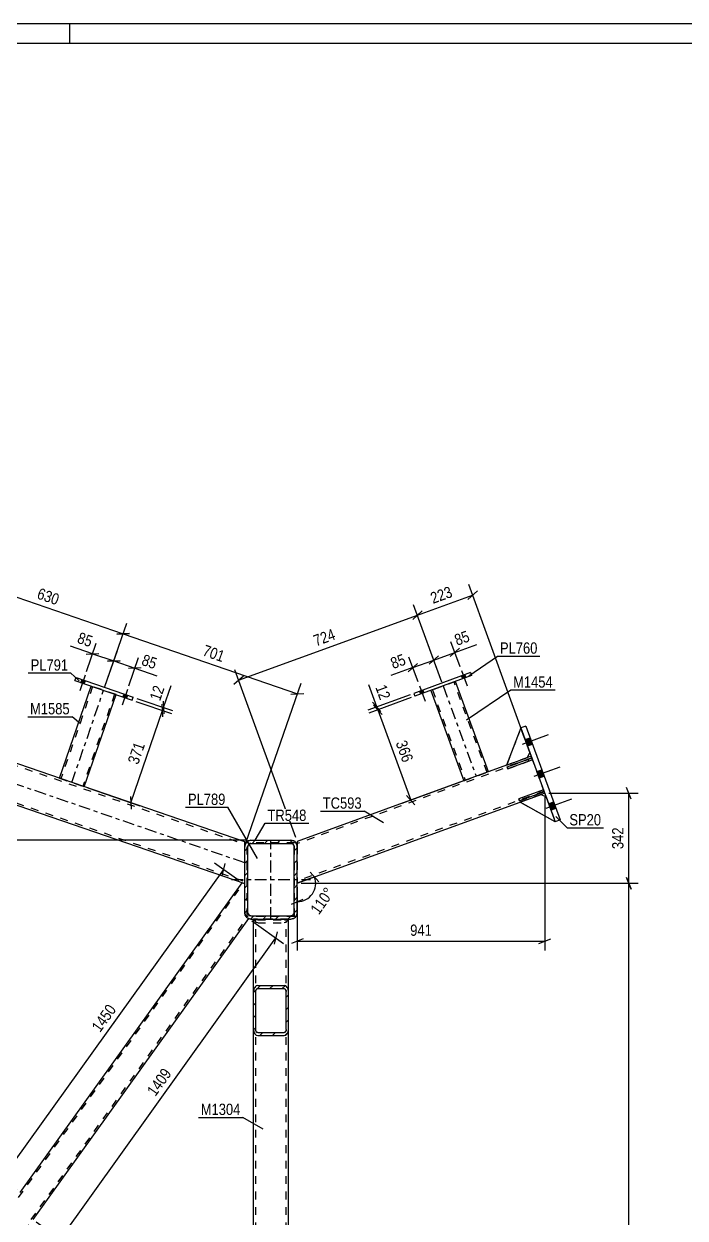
# Model space of a CAD drawing. Header units: millimetres. Extents: x 0 to 1189, y 0 to 841.
# Drawn here: x 547.3 to 714.9, y 537.9 to 841 of the extents above; entities that cross this region are included whole.
import ezdxf

# ---------------------------------------------------------------- set-up
doc = ezdxf.new("R2010")
doc.units = ezdxf.units.MM
doc.linetypes.add('DXK_LINE_DOT2', pattern=[3.9198, 1.9599, -1.9599])
doc.linetypes.add('DXK_LINE_DOT3', pattern=[5.9187, 2.979, -0.9799, 0.9799, -0.9799])
doc.styles.add('Arial Narrow', font='ARIALN.TTF', dxfattribs={"height": 0.2})

# ---------------------------------------------------------------- blocks, each defined once
blk = doc.blocks.new('Unknown-318890741-1126')
at = {"color": 5, "linetype": 'Continuous'}
for p, q in [((1189, 841), (0, 841)), ((559, 836), (559, 841)), ((1184, 836), (5, 836))]:
    blk.add_line(p, q, dxfattribs=at)
blk = doc.blocks.new('Part-318890741-3746 - 3617')
at = {"color": 2, "linetype": 'Continuous'}
for p, q in [((679.04, 646.62), (672.78, 644.34)), ((679.23, 646.12), (672.96, 643.84)), ((679.23, 646.12), (679.04, 646.62)), ((672.96, 643.84), (672.78, 644.34))]:
    blk.add_line(p, q, dxfattribs=at)
at = {"color": 7, "linetype": 'DXK_LINE_DOT2'}
blk.add_line((678.29, 645.78), (678.1, 646.28), dxfattribs=at)
blk = doc.blocks.new('Part-318890741-3747 - 3617')
at = {"color": 7, "linetype": 'DXK_LINE_DOT2'}
for p, q in [((679.04, 646.62), (672.78, 644.34)), ((672.96, 643.84), (679.23, 646.12)), ((678.29, 645.78), (678.1, 646.28)), ((679.23, 646.12), (679.04, 646.62)), ((672.78, 644.34), (672.96, 643.84))]:
    blk.add_line(p, q, dxfattribs=at)
blk = doc.blocks.new('Part-318890741-3701 - 3617')
at = {"color": 2, "linetype": 'Continuous'}
for p, q in [((556.32, 649.57), (564.37, 672.97)), ((562.63, 647.4), (570.67, 670.8)), ((562.57, 647.42), (562.16, 647.57)), ((562.63, 647.4), (562.57, 647.42))]:
    blk.add_line(p, q, dxfattribs=at)
at = {"color": 7, "linetype": 'DXK_LINE_DOT2'}
for p, q in [((564.75, 672.84), (556.7, 649.44)), ((570.67, 670.8), (564.37, 672.97)), ((570.3, 670.93), (562.25, 647.53)), ((556.32, 649.57), (562.16, 647.57)), ((556.32, 649.57), (556.32, 649.57)), ((556.32, 649.57), (556.32, 649.57))]:
    blk.add_line(p, q, dxfattribs=at)
at = {"color": 7, "linetype": 'DXK_LINE_DOT3'}
blk.add_line((559.47, 648.49), (567.52, 671.88), dxfattribs=at)
blk = doc.blocks.new('Part-318890741-3729 - 3617')
at = {"color": 2, "linetype": 'Continuous'}
for p, q in [((603.29, 633.4), (476.63, 677.02)), ((486.63, 663), (603.29, 622.82)), ((603.29, 632.27), (603.29, 633.4)), ((603.29, 632.24), (603.29, 632.27))]:
    blk.add_line(p, q, dxfattribs=at)
at = {"color": 7, "linetype": 'DXK_LINE_DOT2'}
for p, q in [((476.63, 677.02), (486.63, 663)), ((477.16, 676.27), (603.29, 632.83)), ((486.09, 663.75), (603.29, 623.39)), ((603.29, 622.82), (603.29, 633.31)), ((603.29, 632.79), (603.29, 632.83))]:
    blk.add_line(p, q, dxfattribs=at)
at = {"color": 7, "linetype": 'DXK_LINE_DOT3'}
blk.add_line((603.29, 628.11), (481.63, 670.01), dxfattribs=at)
blk = doc.blocks.new('Part-318890741-3743 - 3617')
at = {"color": 2, "linetype": 'Continuous'}
for p, q in [((673.32, 662.35), (669.68, 652.86)), ((669.68, 652.86), (675, 654.8)), ((675, 654.8), (675.6, 656.08))]:
    blk.add_line(p, q, dxfattribs=at)
at = {"color": 7, "linetype": 'DXK_LINE_DOT2'}
blk.add_line((675.6, 656.08), (673.32, 662.35), dxfattribs=at)
blk = doc.blocks.new('Part-318890741-3679 - 3617')
at = {"color": 7, "linetype": 'DXK_LINE_DOT2'}
for p, q in [((614.36, 613.84), (605.56, 613.84)), ((605.56, 585.79), (605.56, 613.84)), ((606.09, 421.18), (606.09, 613.84)), ((613.83, 421.18), (613.83, 613.84)), ((614.36, 585.79), (614.36, 613.84)), ((605.56, 421.18), (605.56, 449.23)), ((614.36, 421.18), (614.36, 449.23)), ((605.56, 421.18), (614.36, 421.18))]:
    blk.add_line(p, q, dxfattribs=at)
at = {"color": 2, "linetype": 'Continuous'}
for p, q in [((605.56, 449.23), (605.56, 585.79)), ((614.36, 449.23), (614.36, 585.79))]:
    blk.add_line(p, q, dxfattribs=at)
blk = doc.blocks.new('Part-318890741-3744 - 3617')
at = {"color": 7, "linetype": 'DXK_LINE_DOT2'}
for p, q in [((673.32, 662.35), (669.68, 652.86)), ((675.6, 656.08), (673.32, 662.35)), ((669.68, 652.86), (675, 654.8)), ((675, 654.8), (675.6, 656.08))]:
    blk.add_line(p, q, dxfattribs=at)
blk = doc.blocks.new('Part-318890741-3685 - 3617')
at = {"color": 7, "linetype": 'DXK_LINE_DOT2'}
for p, q in [((603.96, 614.51), (603.96, 633.18)), ((615.96, 633.18), (603.96, 633.18)), ((615.96, 614.51), (615.96, 633.18)), ((615.96, 614.51), (603.96, 614.51))]:
    blk.add_line(p, q, dxfattribs=at)
blk = doc.blocks.new('Part-318890741-3691 - 3617')
at = {"color": 7, "linetype": 'DXK_LINE_DOT2'}
for p, q in [((656.76, 674.12), (650.49, 671.84)), ((664.73, 651.06), (656.38, 673.99)), ((650.87, 671.98), (659.22, 649.05)), ((658.84, 648.92), (665.11, 651.2)), ((658.84, 648.92), (658.84, 648.92))]:
    blk.add_line(p, q, dxfattribs=at)
at = {"color": 7, "linetype": 'DXK_LINE_DOT3'}
blk.add_line((653.62, 672.98), (661.98, 650.06), dxfattribs=at)
at = {"color": 2, "linetype": 'Continuous'}
for p, q in [((665.11, 651.2), (656.76, 674.12)), ((650.49, 671.84), (658.84, 648.92))]:
    blk.add_line(p, q, dxfattribs=at)
blk = doc.blocks.new('Part-318890741-3696 - 3617')
at = {"color": 2, "linetype": 'Continuous'}
for p, q in [((674.57, 662.8), (673.32, 662.35)), ((673.32, 662.35), (681.98, 638.54)), ((674.57, 662.8), (683.24, 639)), ((683.24, 639), (681.98, 638.54))]:
    blk.add_line(p, q, dxfattribs=at)
blk = doc.blocks.new('Part-318890741-3706 - 3617')
at = {"linetype": 'Continuous'}
h = blk.add_hatch(dxfattribs=at)
h.set_pattern_fill('', scale=0.7, style=0, pattern_type=0)
h.set_pattern_definition([(45, (603.2946, 615.4438), (-1.57154, 1.57154), [])])
h.paths.add_polyline_path([(603.29, 632.24), (603.29, 615.44), (603.42, 614.83), (603.76, 614.31), (604.28, 613.97), (604.89, 613.84), (615.03, 613.84), (615.64, 613.97), (616.16, 614.31), (616.51, 614.83), (616.63, 615.44), (616.63, 632.24), (616.51, 632.86), (616.16, 633.38), (615.64, 633.72), (615.03, 633.84), (604.89, 633.84), (604.28, 633.72), (603.76, 633.38), (603.42, 632.86)])
h.paths.add_polyline_path([(604.33, 632.81), (604.59, 632.98), (604.89, 633.04), (615.03, 633.04), (615.33, 632.98), (615.59, 632.81), (615.77, 632.55), (615.83, 632.24), (615.83, 615.44), (615.77, 615.14), (615.59, 614.88), (615.33, 614.7), (615.03, 614.64), (604.89, 614.64), (604.59, 614.7), (604.33, 614.88), (604.16, 615.14), (604.09, 615.44), (604.09, 632.24), (604.16, 632.55)])
at = {"color": 7, "linetype": 'DXK_LINE_DOT2'}
for p, q in [((604.28, 633.72), (604.89, 633.84)), ((604.89, 633.84), (615.03, 633.84)), ((615.03, 633.84), (615.64, 633.72)), ((603.29, 632.24), (603.42, 632.86)), ((603.29, 615.44), (603.29, 632.24)), ((604.16, 632.55), (604.09, 632.24)), ((604.09, 615.44), (604.09, 632.24)), ((604.89, 633.04), (604.59, 632.98)), ((604.89, 633.04), (615.03, 633.04)), ((615.33, 632.98), (615.03, 633.04)), ((615.83, 632.24), (615.77, 632.55)), ((615.83, 615.44), (615.83, 632.24)), ((616.51, 632.86), (616.63, 632.24)), ((616.63, 615.44), (616.63, 632.24)), ((603.42, 614.83), (603.29, 615.44)), ((604.09, 615.44), (604.16, 615.14)), ((615.77, 615.14), (615.83, 615.44)), ((616.63, 615.44), (616.51, 614.83)), ((604.89, 613.84), (604.28, 613.97)), ((604.59, 614.7), (604.89, 614.64)), ((604.89, 614.64), (615.03, 614.64)), ((604.89, 613.84), (615.03, 613.84)), ((615.03, 614.64), (615.33, 614.7)), ((615.64, 613.97), (615.03, 613.84))]:
    blk.add_line(p, q, dxfattribs=at)
at = {"color": 2, "linetype": 'Continuous'}
for p, q in [((604.89, 633.84), (604.28, 633.72)), ((604.89, 633.84), (615.03, 633.84)), ((615.64, 633.72), (615.03, 633.84)), ((603.42, 632.86), (603.29, 632.24)), ((603.29, 615.44), (603.29, 632.24)), ((604.09, 632.24), (604.16, 632.55)), ((604.09, 615.44), (604.09, 632.24)), ((604.59, 632.98), (604.89, 633.04)), ((604.89, 633.04), (615.03, 633.04)), ((615.03, 633.04), (615.33, 632.98)), ((615.77, 632.55), (615.83, 632.24)), ((615.83, 615.44), (615.83, 632.24)), ((616.63, 632.24), (616.51, 632.86)), ((616.63, 615.44), (616.63, 632.24)), ((603.29, 615.44), (603.42, 614.83)), ((604.16, 615.14), (604.09, 615.44)), ((615.83, 615.44), (615.77, 615.14)), ((616.51, 614.83), (616.63, 615.44)), ((604.28, 613.97), (604.89, 613.84)), ((604.89, 614.64), (604.59, 614.7)), ((604.89, 614.64), (615.03, 614.64)), ((604.89, 613.84), (615.03, 613.84)), ((615.33, 614.7), (615.03, 614.64)), ((615.03, 613.84), (615.64, 613.97))]:
    blk.add_line(p, q, dxfattribs=at)
at = {"color": 7, "linetype": 'DXK_LINE_DOT3'}
for p, q in [((609.96, 613.84), (609.96, 633.84)), ((599.96, 623.84), (619.96, 623.84))]:
    blk.add_line(p, q, dxfattribs=at)
at = {"color": 7, "linetype": 'DXK_LINE_DOT2'}
for centre, radius, start, end in [((604.89, 632.24), 1.6, 112.5, 157.5), ((615.03, 632.24), 1.6, 22.5, 67.5), ((604.89, 632.24), 0.8, 112.5, 157.5), ((615.03, 632.24), 0.8, 22.5, 67.5), ((604.89, 615.44), 1.6, 202.5, 247.5), ((604.89, 615.44), 0.8, 202.5, 247.5), ((615.03, 615.44), 0.8, 292.5, 337.5), ((615.03, 615.44), 1.6, 292.5, 337.5)]:
    blk.add_arc(centre, radius, start, end, dxfattribs=at)
at = {"color": 2, "linetype": 'Continuous'}
for centre, radius, start, end in [((604.89, 632.24), 1.6, 112.5, 157.5), ((615.03, 632.24), 1.6, 22.5, 67.5), ((604.89, 632.24), 0.8, 112.5, 157.5), ((615.03, 632.24), 0.8, 22.5, 67.5), ((604.89, 615.44), 1.6, 202.5, 247.5), ((604.89, 615.44), 0.8, 202.5, 247.5), ((615.03, 615.44), 0.8, 292.5, 337.5), ((615.03, 615.44), 1.6, 292.5, 337.5)]:
    blk.add_arc(centre, radius, start, end, dxfattribs=at)
blk = doc.blocks.new('Part-318890741-3709 - 3617')
at = {"color": 2, "linetype": 'Continuous'}
for p, q in [((673.1, 643.47), (678.42, 645.4)), ((681.98, 638.54), (673.1, 643.47)), ((678.42, 645.4), (679.7, 644.81))]:
    blk.add_line(p, q, dxfattribs=at)
at = {"color": 7, "linetype": 'DXK_LINE_DOT2'}
blk.add_line((679.7, 644.81), (681.98, 638.54), dxfattribs=at)
blk = doc.blocks.new('Part-318890741-3776 - 3617')
at = {"color": 7, "linetype": 'DXK_LINE_DOT2'}
for p, q in [((676.08, 654.77), (669.81, 652.49)), ((676.26, 654.27), (676.08, 654.77)), ((669.81, 652.49), (670, 651.99)), ((670, 651.99), (676.26, 654.27)), ((675.32, 653.92), (675.14, 654.42))]:
    blk.add_line(p, q, dxfattribs=at)
blk = doc.blocks.new('Part-318890741-3734 - 3617')
at = {"color": 7, "linetype": 'DXK_LINE_DOT2'}
for p, q in [((676.12, 654.64), (616.63, 632.99)), ((675, 654.8), (669.68, 652.86)), ((679.36, 645.75), (675.94, 655.14)), ((679.18, 646.25), (616.63, 623.48)), ((678.42, 645.4), (673.1, 643.47)), ((616.63, 632.99), (616.63, 632.94)), ((616.63, 632.94), (616.63, 632.64)), ((616.63, 632.24), (616.63, 622.91))]:
    blk.add_line(p, q, dxfattribs=at)
at = {"color": 2, "linetype": 'Continuous'}
for p, q in [((675.94, 655.14), (675, 654.8)), ((669.68, 652.86), (616.63, 633.55)), ((679.36, 645.75), (678.42, 645.4)), ((616.63, 622.91), (673.1, 643.47)), ((616.63, 633.55), (616.63, 632.42)), ((616.63, 632.42), (616.63, 632.24))]:
    blk.add_line(p, q, dxfattribs=at)
blk = doc.blocks.new('Part-318890741-3736 - 3617')
at = {"linetype": 'Continuous'}
h = blk.add_hatch(dxfattribs=at)
h.set_pattern_fill('', scale=0.7, style=0, pattern_type=0)
h.set_pattern_definition([(45, (605.5613, 585.7862), (-1.57154, 1.57154), [])])
h.paths.add_polyline_path([(605.56, 595.43), (605.56, 585.79), (605.64, 585.2), (605.87, 584.69), (606.22, 584.36), (606.63, 584.24), (613.29, 584.24), (613.7, 584.36), (614.05, 584.69), (614.28, 585.2), (614.36, 585.79), (614.36, 595.43), (614.28, 596.02), (614.05, 596.52), (613.7, 596.86), (613.29, 596.98), (606.63, 596.98), (606.22, 596.86), (605.87, 596.52), (605.64, 596.02)])
h.paths.add_polyline_path([(606.25, 595.98), (606.42, 596.15), (606.63, 596.2), (613.29, 596.2), (613.5, 596.15), (613.67, 595.98), (613.79, 595.73), (613.83, 595.43), (613.83, 585.79), (613.79, 585.49), (613.67, 585.24), (613.5, 585.07), (613.29, 585.01), (606.63, 585.01), (606.42, 585.07), (606.25, 585.24), (606.14, 585.49), (606.09, 585.79), (606.09, 595.43), (606.14, 595.73)])
at = {"color": 2, "linetype": 'Continuous'}
for p, q in [((605.56, 595.43), (605.56, 613.84)), ((614.36, 595.43), (614.36, 613.84)), ((605.64, 596.02), (605.56, 595.43)), ((605.56, 585.79), (605.56, 595.43)), ((606.09, 595.43), (606.14, 595.73)), ((606.09, 585.79), (606.09, 595.43)), ((606.63, 596.98), (606.22, 596.86)), ((606.42, 596.15), (606.63, 596.2)), ((606.63, 596.98), (613.29, 596.98)), ((606.63, 596.2), (613.29, 596.2)), ((613.7, 596.86), (613.29, 596.98)), ((613.29, 596.2), (613.5, 596.15)), ((613.79, 595.73), (613.83, 595.43)), ((613.83, 585.79), (613.83, 595.43)), ((614.36, 595.43), (614.28, 596.02)), ((614.36, 585.79), (614.36, 595.43)), ((605.56, 585.79), (605.64, 585.2)), ((606.14, 585.49), (606.09, 585.79)), ((606.63, 585.01), (606.42, 585.07)), ((606.63, 585.01), (613.29, 585.01)), ((613.5, 585.07), (613.29, 585.01)), ((613.83, 585.79), (613.79, 585.49)), ((614.28, 585.2), (614.36, 585.79)), ((606.22, 584.36), (606.63, 584.24)), ((606.63, 584.24), (613.29, 584.24)), ((613.29, 584.24), (613.7, 584.36))]:
    blk.add_line(p, q, dxfattribs=at)
at = {"color": 7, "linetype": 'DXK_LINE_DOT2'}
for p, q in [((614.36, 613.84), (605.56, 613.84)), ((605.87, 613.33), (605.64, 613.84)), ((606.22, 612.99), (605.87, 613.33)), ((606.09, 585.79), (606.09, 613.84)), ((606.63, 612.87), (606.22, 612.99)), ((606.28, 613.84), (606.42, 613.71)), ((606.42, 613.71), (606.63, 613.65)), ((606.63, 613.65), (613.29, 613.65)), ((606.63, 612.87), (613.29, 612.87)), ((613.29, 613.65), (613.5, 613.71)), ((613.7, 612.99), (613.29, 612.87)), ((613.5, 613.71), (613.64, 613.84)), ((614.05, 613.33), (613.7, 612.99)), ((613.83, 585.79), (613.83, 613.84)), ((614.28, 613.84), (614.05, 613.33)), ((605.56, 585.79), (605.56, 595.43)), ((614.36, 585.79), (614.36, 595.43))]:
    blk.add_line(p, q, dxfattribs=at)
at = {"color": 2, "linetype": 'Continuous'}
for centre, radius, start, end in [((607.01, 595.7), 1.41, 124.1735, 166.5321), ((606.82, 595.56), 0.703, 124.1735, 166.5321), ((613.1, 595.56), 0.703, 13.4679, 55.8265), ((612.91, 595.7), 1.41, 13.4679, 55.8265), ((607.01, 585.52), 1.41, 193.4679, 235.8265), ((606.82, 585.65), 0.703, 193.4679, 235.8265), ((613.1, 585.65), 0.703, 304.1735, 346.5321), ((612.91, 585.52), 1.41, 304.1735, 346.5321)]:
    blk.add_arc(centre, radius, start, end, dxfattribs=at)
blk = doc.blocks.new('Bolt-318890741-3739 - 3617')
at = {"linetype": 'Continuous'}
for points in [[(676.24, 658.23), (675.64, 659.86), (674.39, 659.4), (674.98, 657.77)], [(676.24, 658.23), (675.64, 659.86), (674.39, 659.4), (674.98, 657.77)], [(676.24, 658.23), (675.64, 659.86), (674.39, 659.4), (674.98, 657.77)], [(679.2, 650.09), (678.61, 651.71), (677.36, 651.26), (677.95, 649.63)], [(679.2, 650.09), (678.61, 651.71), (677.36, 651.26), (677.95, 649.63)], [(682.17, 641.94), (681.57, 643.57), (680.32, 643.11), (680.91, 641.49)], [(682.17, 641.94), (681.57, 643.57), (680.32, 643.11), (680.91, 641.49)], [(682.17, 641.94), (681.57, 643.57), (680.32, 643.11), (680.91, 641.49)]]:
    blk.add_hatch(color=1, dxfattribs=at).paths.add_polyline_path(points)
at = {"color": 1, "linetype": 'Continuous'}
for p, q in [((673.75, 658.25), (680.33, 660.64)), ((673.75, 658.25), (680.33, 660.64)), ((673.75, 658.25), (680.33, 660.64)), ((674.39, 659.4), (675.64, 659.86)), ((674.39, 659.4), (675.64, 659.86)), ((674.39, 659.4), (675.64, 659.86)), ((674.98, 657.77), (676.24, 658.23)), ((674.98, 657.77), (676.24, 658.23)), ((674.98, 657.77), (676.24, 658.23)), ((676.71, 650.1), (683.29, 652.5)), ((676.71, 650.1), (683.29, 652.5)), ((677.36, 651.26), (678.61, 651.71)), ((677.36, 651.26), (678.61, 651.71)), ((677.95, 649.63), (679.2, 650.09)), ((677.95, 649.63), (679.2, 650.09)), ((679.68, 641.96), (686.25, 644.35)), ((679.68, 641.96), (686.25, 644.35)), ((679.68, 641.96), (686.25, 644.35)), ((680.32, 643.11), (681.57, 643.57)), ((680.32, 643.11), (681.57, 643.57)), ((680.32, 643.11), (681.57, 643.57)), ((680.91, 641.49), (682.17, 641.94)), ((680.91, 641.49), (682.17, 641.94)), ((680.91, 641.49), (682.17, 641.94))]:
    blk.add_line(p, q, dxfattribs=at)
blk = doc.blocks.new('Bolt-318890741-3740 - 3617')
at = {"linetype": 'Continuous'}
for points in [[(561.72, 673.88), (562.6, 673.57), (562.86, 674.33), (561.98, 674.63)], [(561.72, 673.88), (562.6, 673.57), (562.86, 674.33), (561.98, 674.63)], [(572.44, 670.19), (573.32, 669.89), (573.58, 670.64), (572.7, 670.95)], [(572.44, 670.19), (573.32, 669.89), (573.58, 670.64), (572.7, 670.95)]]:
    blk.add_hatch(color=1, dxfattribs=at).paths.add_polyline_path(points)
at = {"color": 1, "linetype": 'Continuous'}
for p, q in [((562.86, 675.74), (561.49, 671.77)), ((562.86, 675.74), (561.49, 671.77)), ((561.98, 674.63), (561.72, 673.88)), ((561.98, 674.63), (561.72, 673.88)), ((562.86, 674.33), (562.6, 673.57)), ((562.86, 674.33), (562.6, 673.57)), ((573.57, 672.05), (572.21, 668.08)), ((573.57, 672.05), (572.21, 668.08)), ((572.7, 670.95), (572.44, 670.19)), ((572.7, 670.95), (572.44, 670.19)), ((573.58, 670.64), (573.32, 669.89)), ((573.58, 670.64), (573.32, 669.89))]:
    blk.add_line(p, q, dxfattribs=at)
blk = doc.blocks.new('Part-318890741-3742 - 3617')
at = {"color": 7, "linetype": 'DXK_LINE_DOT2'}
for p, q in [((673.1, 643.47), (678.42, 645.4)), ((681.98, 638.54), (673.1, 643.47)), ((678.42, 645.4), (679.7, 644.81)), ((679.7, 644.81), (681.98, 638.54))]:
    blk.add_line(p, q, dxfattribs=at)
blk = doc.blocks.new('Part-318890741-3757 - 3617')
at = {"color": 2, "linetype": 'Continuous'}
for p, q in [((560.27, 674.38), (560.53, 675.13)), ((560.27, 674.38), (574.77, 669.39)), ((560.53, 675.13), (575.03, 670.14)), ((574.77, 669.39), (575.03, 670.14))]:
    blk.add_line(p, q, dxfattribs=at)
blk = doc.blocks.new('Part-318890741-3777 - 3617')
at = {"color": 2, "linetype": 'Continuous'}
for p, q in [((669.81, 652.49), (676.08, 654.77)), ((676.08, 654.77), (676.26, 654.27)), ((670, 651.99), (669.81, 652.49)), ((676.26, 654.27), (670, 651.99))]:
    blk.add_line(p, q, dxfattribs=at)
at = {"color": 7, "linetype": 'DXK_LINE_DOT2'}
blk.add_line((675.32, 653.92), (675.14, 654.42), dxfattribs=at)
blk = doc.blocks.new('Part-318890741-3783 - 3617')
at = {"color": 7, "linetype": 'DXK_LINE_DOT2'}
for p, q in [((486.63, 460.32), (603.02, 622.92)), ((602.68, 623.03), (602.62, 623.05)), ((602.62, 623.05), (603.29, 622.82)), ((603.29, 615.44), (603.29, 622.82)), ((603.42, 614.83), (603.29, 615.44)), ((603.29, 615.44), (603.42, 614.83)), ((603.29, 615.44), (603.42, 614.83)), ((603.42, 614.83), (603.29, 615.44)), ((487.56, 451.54), (603.97, 614.17)), ((603.67, 614.45), (603.42, 614.83)), ((603.42, 614.83), (603.67, 614.45)), ((603.42, 614.83), (603.67, 614.45)), ((603.67, 614.45), (603.42, 614.83)), ((603.67, 614.45), (603.77, 614.31)), ((603.76, 614.31), (603.67, 614.45)), ((603.77, 614.31), (603.76, 614.31)), ((603.76, 614.31), (604.28, 613.97)), ((603.77, 614.31), (603.87, 614.24)), ((604.31, 613.96), (604.28, 613.97)), ((604.28, 613.97), (604.31, 613.96)), ((541.94, 538.28), (546.36, 544.46)), ((545.23, 531.42), (549.65, 537.6)), ((486.63, 451.86), (486.63, 461.01)), ((486.63, 451.86), (487.95, 451.41))]:
    blk.add_line(p, q, dxfattribs=at)
at = {"color": 2, "linetype": 'Continuous'}
for p, q in [((546.36, 544.46), (602.62, 623.05)), ((549.65, 537.6), (604.31, 613.96)), ((486.63, 461.01), (541.94, 538.28)), ((487.95, 451.41), (545.23, 531.42))]:
    blk.add_line(p, q, dxfattribs=at)
blk = doc.blocks.new('Part-318890741-3796 - 3617')
at = {"color": 2, "linetype": 'Continuous'}
for p, q in [((660.55, 676.36), (646.15, 671.11)), ((660.55, 676.36), (660.83, 675.61)), ((660.83, 675.61), (646.42, 670.36)), ((646.15, 671.11), (646.42, 670.36))]:
    blk.add_line(p, q, dxfattribs=at)
blk = doc.blocks.new('Bolt-318890741-3797 - 3617')
at = {"linetype": 'Continuous'}
for points in [[(659.11, 675.83), (658.24, 675.51), (658.51, 674.76), (659.39, 675.08)], [(659.11, 675.83), (658.24, 675.51), (658.51, 674.76), (659.39, 675.08)], [(648.46, 671.95), (647.59, 671.63), (647.86, 670.88), (648.74, 671.2)], [(648.46, 671.95), (647.59, 671.63), (647.86, 670.88), (648.74, 671.2)]]:
    blk.add_hatch(color=1, dxfattribs=at).paths.add_polyline_path(points)
at = {"color": 1, "linetype": 'Continuous'}
for p, q in [((658.22, 676.93), (659.66, 672.98)), ((658.22, 676.93), (659.66, 672.98)), ((659.11, 675.83), (659.39, 675.08)), ((659.11, 675.83), (659.39, 675.08)), ((647.57, 673.05), (649.01, 669.1)), ((647.57, 673.05), (649.01, 669.1)), ((658.24, 675.51), (658.51, 674.76)), ((658.24, 675.51), (658.51, 674.76)), ((647.59, 671.63), (647.86, 670.88)), ((647.59, 671.63), (647.86, 670.88)), ((648.46, 671.95), (648.74, 671.2)), ((648.46, 671.95), (648.74, 671.2))]:
    blk.add_line(p, q, dxfattribs=at)
blk = doc.blocks.new('StraightDimension-318890741-24443 - 3617')
at = {"color": 7, "linetype": 'Continuous'}
for p, q in [((563.18, 676.69), (565.65, 683.86)), ((567.85, 672.83), (571.01, 682.02)), ((563.11, 681.09), (566.34, 681.25)), ((564.72, 681.17), (570.08, 679.32)), ((571.7, 679.4), (568.47, 679.24))]:
    blk.add_line(p, q, dxfattribs=at)
at = {"color": 0}
blk.add_wipeout([(564.47, 682.05), (565.84, 686.02), (561.25, 687.6), (559.88, 683.63)], dxfattribs=at)
at = {"color": 7, "linetype": 'Continuous'}
blk.add_line((564.72, 681.17), (559.14, 683.09), dxfattribs=at)
blk.add_line((564.72, 681.17), (559.14, 683.09), dxfattribs=at)
at = {"color": 3, "style": 'Arial Narrow'}
blk.add_text('85', height=2.863, rotation=-18.9878, dxfattribs=at).set_placement((560.64, 684))
blk = doc.blocks.new('StraightDimension-318890741-24161 - 3617')
at = {"color": 7, "linetype": 'Continuous'}
for p, q in [((601.81, 623.64), (595.66, 628.04)), ((597.59, 624.81), (598.36, 627.95)), ((541.72, 547.79), (597.97, 626.38)), ((545.55, 545.04), (539.4, 549.45)), ((542.1, 549.36), (541.33, 546.22))]:
    blk.add_line(p, q, dxfattribs=at)
at = {"color": 0}
blk.add_wipeout([(571.71, 590.98), (568.3, 593.43), (563.34, 586.51), (566.76, 584.06)], dxfattribs=at)
at = {"color": 3, "style": 'Arial Narrow'}
blk.add_text('1450', height=2.863, rotation=54.4023, dxfattribs=at).set_placement((566.62, 584.9))
blk = doc.blocks.new('StraightDimension-318890741-24818 - 3617')
at = {"color": 7, "linetype": 'Continuous'}
for p, q in [((680.36, 645.75), (703.05, 645.75)), ((701.25, 644.25), (700.05, 647.25)), ((700.65, 622.91), (700.65, 645.75)), ((700.05, 624.41), (701.25, 621.41)), ((617.63, 622.91), (703.05, 622.91))]:
    blk.add_line(p, q, dxfattribs=at)
at = {"color": 0}
blk.add_wipeout([(699.9, 637.67), (695.7, 637.67), (695.7, 630.99), (699.9, 630.99)], dxfattribs=at)
at = {"color": 3, "style": 'Arial Narrow'}
blk.add_text('342', height=2.863, rotation=90.0002, dxfattribs=at).set_placement((699.3, 631.59))
blk = doc.blocks.new('StraightDimension-318890741-25052 - 3617')
at = {"color": 7, "linetype": 'Continuous'}
for p, q in [((603.89, 633.84), (445.58, 633.84)), ((454.79, 632.34), (453.59, 635.34)), ((454.19, 444.73), (454.19, 633.84)), ((453.59, 446.23), (454.79, 443.23)), ((475.63, 444.73), (447.41, 444.73))]:
    blk.add_line(p, q, dxfattribs=at)
at = {"color": 0, "linetype": 'Continuous'}
blk.add_wipeout([(453.49, 634.44), (453.49, 638.64), (444.98, 638.64), (444.98, 634.44)], dxfattribs=at)
at = {"color": 0}
blk.add_wipeout([(453.44, 543.54), (449.24, 543.54), (449.24, 535.03), (453.44, 535.03)], dxfattribs=at)
at = {"color": 3, "linetype": 'Continuous', "style": 'Arial Narrow'}
blk.add_text('3491', height=2.863, dxfattribs=at).set_placement((445.58, 635.04))
at = {"color": 3, "style": 'Arial Narrow'}
blk.add_text('2837', height=2.863, rotation=90.0002, dxfattribs=at).set_placement((452.84, 535.63))
blk = doc.blocks.new('StraightDimension-318890741-24442 - 3617')
at = {"color": 7, "linetype": 'Continuous'}
for p, q in [((567.85, 672.83), (571.01, 682.02)), ((568.47, 679.24), (571.7, 679.4)), ((570.08, 679.32), (575.44, 677.48)), ((573.9, 673), (576.37, 680.18)), ((577.05, 677.56), (573.83, 677.4))]:
    blk.add_line(p, q, dxfattribs=at)
at = {"color": 0}
blk.add_wipeout([(580.77, 676.44), (582.14, 680.41), (577.55, 681.99), (576.18, 678.02)], dxfattribs=at)
at = {"color": 7, "linetype": 'Continuous'}
blk.add_line((575.44, 677.48), (581.03, 675.56), dxfattribs=at)
blk.add_line((575.44, 677.48), (581.03, 675.56), dxfattribs=at)
at = {"color": 3, "style": 'Arial Narrow'}
blk.add_text('85', height=2.863, rotation=-18.9878, dxfattribs=at).set_placement((576.94, 678.39))
blk = doc.blocks.new('StraightDimension-318890741-24189 - 3617')
at = {"color": 7, "linetype": 'Continuous'}
for p, q in [((605.12, 613.38), (613.16, 607.63)), ((610.82, 607.46), (611.59, 610.6)), ((556.56, 532.66), (611.2, 609.03)), ((550.47, 537.02), (558.51, 531.27)), ((556.94, 534.23), (556.17, 531.09))]:
    blk.add_line(p, q, dxfattribs=at)
at = {"color": 0}
blk.add_wipeout([(585.75, 574.74), (582.33, 577.19), (577.38, 570.26), (580.79, 567.82)], dxfattribs=at)
at = {"color": 3, "style": 'Arial Narrow'}
blk.add_text('1409', height=2.863, rotation=54.4138, dxfattribs=at).set_placement((580.65, 568.66))
blk = doc.blocks.new('AngleDimension-318890741-24279 - 3617')
at = {"color": 7, "linetype": 'Continuous'}
for p, q in [((621.01, 624.51), (616.63, 622.91)), ((619.93, 625.71), (622.09, 623.3)), ((616.63, 618.25), (616.63, 622.91)), ((616.63, 621.91), (616.63, 618.25)), ((615.13, 617.65), (618.13, 618.85))]:
    blk.add_line(p, q, dxfattribs=at)
blk.add_arc((616.63, 622.91), 4.66, 270, 20, dxfattribs=at)
at = {"color": 0}
blk.add_wipeout([(627, 620.71), (623.56, 623.12), (618.81, 616.33), (622.25, 613.92)], dxfattribs=at)
at = {"color": 3, "style": 'Arial Narrow'}
blk.add_text('110°', height=2.863, rotation=54.9982, dxfattribs=at).set_placement((622.1, 614.75))
blk = doc.blocks.new('StraightDimension-318890741-24334 - 3617')
at = {"color": 7, "linetype": 'Continuous'}
for p, q in [((567.85, 672.83), (573.39, 688.92)), ((574.07, 686.31), (570.85, 686.15)), ((572.46, 686.23), (616.64, 671.02)), ((603.62, 633.18), (617.57, 673.72)), ((615.03, 670.94), (618.26, 671.1))]:
    blk.add_line(p, q, dxfattribs=at)
at = {"color": 0}
blk.add_wipeout([(597.96, 678.25), (599.32, 682.22), (593, 684.39), (591.64, 680.42)], dxfattribs=at)
at = {"color": 3, "style": 'Arial Narrow'}
blk.add_text('701', height=2.863, rotation=-18.9936, dxfattribs=at).set_placement((592.4, 680.79))
blk = doc.blocks.new('StraightDimension-318890741-24335 - 3617')
at = {"color": 7, "linetype": 'Continuous'}
for p, q in [((528.12, 686.49), (533.66, 702.6)), ((534.35, 699.98), (531.12, 699.82)), ((532.73, 699.9), (572.46, 686.23)), ((567.85, 672.83), (573.39, 688.92)), ((570.85, 686.15), (574.07, 686.31))]:
    blk.add_line(p, q, dxfattribs=at)
at = {"color": 0}
blk.add_wipeout([(556, 692.69), (557.37, 696.66), (551.05, 698.83), (549.68, 694.86)], dxfattribs=at)
at = {"color": 3, "style": 'Arial Narrow'}
blk.add_text('630', height=2.863, rotation=-18.9936, dxfattribs=at).set_placement((550.44, 695.23))
blk = doc.blocks.new('StraightDimension-318890741-24475 - 3617')
at = {"color": 7, "linetype": 'Continuous'}
for p, q in [((659.86, 694.94), (662.27, 697.09)), ((675.6, 656.08), (660.09, 698.69)), ((647.09, 690.93), (661.07, 696.01)), ((648.3, 692.01), (645.89, 689.85)), ((653.28, 673.92), (646.12, 693.61))]:
    blk.add_line(p, q, dxfattribs=at)
at = {"color": 0}
blk.add_wipeout([(656.96, 695.32), (655.53, 699.27), (649.25, 696.98), (650.68, 693.03)], dxfattribs=at)
at = {"color": 3, "style": 'Arial Narrow'}
blk.add_text('223', height=2.863, rotation=20.002, dxfattribs=at).set_placement((651.04, 693.8))
blk = doc.blocks.new('StraightDimension-318890741-24476 - 3617')
at = {"color": 7, "linetype": 'Continuous'}
for p, q in [((645.89, 689.85), (648.3, 692.01)), ((653.28, 673.92), (646.12, 693.61)), ((601.75, 674.43), (647.09, 690.93)), ((616.29, 634.49), (600.78, 677.1)), ((602.96, 675.5), (600.55, 673.35))]:
    blk.add_line(p, q, dxfattribs=at)
at = {"color": 0}
blk.add_wipeout([(627.31, 684.53), (625.87, 688.47), (619.59, 686.19), (621.02, 682.24)], dxfattribs=at)
at = {"color": 3, "style": 'Arial Narrow'}
blk.add_text('724', height=2.863, rotation=20.002, dxfattribs=at).set_placement((621.38, 683.01))
blk = doc.blocks.new('StraightDimension-318890741-24508 - 3617')
at = {"color": 7, "linetype": 'Continuous'}
for p, q in [((653.28, 673.92), (650.25, 682.25)), ((657.75, 682.59), (655.34, 680.43)), ((657.88, 677.87), (655.57, 684.19)), ((650.02, 678.49), (652.43, 680.65)), ((651.22, 679.57), (656.55, 681.51))]:
    blk.add_line(p, q, dxfattribs=at)
at = {"color": 0}
blk.add_wipeout([(661.35, 684.06), (659.91, 688), (655.35, 686.34), (656.78, 682.4)], dxfattribs=at)
at = {"color": 7, "linetype": 'Continuous'}
blk.add_line((656.55, 681.51), (662.1, 683.53), dxfattribs=at)
blk.add_line((656.55, 681.51), (662.1, 683.53), dxfattribs=at)
at = {"color": 3, "style": 'Arial Narrow'}
blk.add_text('85', height=2.863, rotation=20.0191, dxfattribs=at).set_placement((657.14, 683.17))
blk = doc.blocks.new('StraightDimension-318890741-24509 - 3617')
at = {"color": 7, "linetype": 'Continuous'}
for p, q in [((653.28, 673.92), (650.25, 682.25)), ((647.23, 673.99), (644.92, 680.31)), ((645.9, 677.63), (651.22, 679.57)), ((652.43, 680.65), (650.02, 678.49)), ((644.7, 676.56), (647.1, 678.71))]:
    blk.add_line(p, q, dxfattribs=at)
at = {"color": 0}
blk.add_wipeout([(645.15, 678.16), (643.71, 682.1), (639.15, 680.44), (640.59, 676.49)], dxfattribs=at)
at = {"color": 7, "linetype": 'Continuous'}
blk.add_line((645.9, 677.63), (640.35, 675.61), dxfattribs=at)
blk.add_line((645.9, 677.63), (640.35, 675.61), dxfattribs=at)
at = {"color": 3, "style": 'Arial Narrow'}
blk.add_text('85', height=2.863, rotation=20.0191, dxfattribs=at).set_placement((640.94, 677.26))
blk = doc.blocks.new('StraightDimension-318890741-24608 - 3617')
at = {"color": 7, "linetype": 'Continuous'}
for p, q in [((575.98, 669.82), (584.99, 666.72)), ((575.72, 669.06), (584.73, 665.96)), ((582.54, 665.13), (582.39, 668.35)), ((582.47, 666.74), (582.73, 667.5)), ((582.65, 669.11), (582.8, 665.88))]:
    blk.add_line(p, q, dxfattribs=at)
at = {"color": 0}
blk.add_wipeout([(583.77, 672.83), (579.8, 674.2), (578.22, 669.6), (582.19, 668.24)], dxfattribs=at)
at = {"color": 7, "linetype": 'Continuous'}
blk.add_line((582.73, 667.5), (584.65, 673.08), dxfattribs=at)
blk.add_line((582.73, 667.5), (584.65, 673.08), dxfattribs=at)
at = {"color": 3, "style": 'Arial Narrow'}
blk.add_text('12', height=2.863, rotation=71.0124, dxfattribs=at).set_placement((581.82, 669))
blk = doc.blocks.new('StraightDimension-318890741-24609 - 3617')
at = {"color": 7, "linetype": 'Continuous'}
for p, q in [((574.42, 643.35), (582.47, 666.74)), ((575.72, 669.06), (584.73, 665.96)), ((582.54, 665.13), (582.39, 668.35)), ((563.54, 647.09), (576.69, 642.57)), ((574.34, 644.96), (574.5, 641.73))]:
    blk.add_line(p, q, dxfattribs=at)
at = {"color": 0}
blk.add_wipeout([(578.82, 658.45), (574.85, 659.81), (572.67, 653.49), (576.64, 652.13)], dxfattribs=at)
at = {"color": 3, "style": 'Arial Narrow'}
blk.add_text('371', height=2.863, rotation=71.0124, dxfattribs=at).set_placement((576.27, 652.89))
blk = doc.blocks.new('StraightDimension-318890741-24661 - 3617')
at = {"color": 7, "linetype": 'Continuous'}
for p, q in [((645.48, 670.02), (634.77, 666.11)), ((638.1, 665.73), (635.95, 668.14)), ((637.03, 666.93), (645.38, 644.01)), ((657.9, 648.58), (643.12, 643.19)), ((644.3, 645.22), (646.45, 642.81))]:
    blk.add_line(p, q, dxfattribs=at)
at = {"color": 0}
blk.add_wipeout([(643.05, 652.59), (647, 654.03), (644.71, 660.31), (640.76, 658.87)], dxfattribs=at)
at = {"color": 3, "style": 'Arial Narrow'}
blk.add_text('366', height=2.863, rotation=-69.9811, dxfattribs=at).set_placement((641.53, 658.51))
blk = doc.blocks.new('StraightDimension-318890741-24662 - 3617')
at = {"color": 7, "linetype": 'Continuous'}
for p, q in [((645.21, 670.77), (634.5, 666.86)), ((645.48, 670.02), (634.77, 666.11)), ((635.67, 668.89), (637.83, 666.48)), ((638.1, 665.73), (635.95, 668.14)), ((636.75, 667.69), (637.03, 666.93))]:
    blk.add_line(p, q, dxfattribs=at)
at = {"color": 0}
blk.add_wipeout([(637.28, 668.44), (641.22, 669.87), (639.56, 674.44), (635.61, 673)], dxfattribs=at)
at = {"color": 7, "linetype": 'Continuous'}
blk.add_line((636.75, 667.69), (634.73, 673.24), dxfattribs=at)
blk.add_line((636.75, 667.69), (634.73, 673.24), dxfattribs=at)
at = {"color": 3, "style": 'Arial Narrow'}
blk.add_text('12', height=2.863, rotation=-69.9811, dxfattribs=at).set_placement((636.38, 672.64))
blk = doc.blocks.new('StraightDimension-318890741-24819 - 3617')
at = {"color": 7, "linetype": 'Continuous'}
for p, q in [((701.25, 621.41), (700.05, 624.41)), ((617.63, 622.91), (703.05, 622.91)), ((700.65, 417.45), (700.65, 622.91)), ((700.05, 418.95), (701.25, 415.95)), ((633, 417.45), (703.05, 417.45))]:
    blk.add_line(p, q, dxfattribs=at)
at = {"color": 0}
blk.add_wipeout([(699.9, 524.44), (695.7, 524.44), (695.7, 515.92), (699.9, 515.92)], dxfattribs=at)
at = {"color": 3, "style": 'Arial Narrow'}
blk.add_text('3082', height=2.863, rotation=90.0002, dxfattribs=at).set_placement((699.3, 516.52))
blk = doc.blocks.new('StraightDimension-318890741-25051 - 3617')
at = {"color": 7, "linetype": 'Continuous'}
for p, q in [((475.63, 677.02), (445.58, 677.02)), ((454.79, 675.52), (453.59, 678.52)), ((454.19, 633.84), (454.19, 677.02)), ((603.89, 633.84), (445.58, 633.84)), ((453.59, 635.34), (454.79, 632.34))]:
    blk.add_line(p, q, dxfattribs=at)
at = {"color": 0, "linetype": 'Continuous'}
blk.add_wipeout([(453.49, 677.62), (453.49, 681.82), (444.98, 681.82), (444.98, 677.62)], dxfattribs=at)
at = {"color": 0}
blk.add_wipeout([(453.44, 658.77), (449.24, 658.77), (449.24, 652.09), (453.44, 652.09)], dxfattribs=at)
at = {"color": 3, "linetype": 'Continuous', "style": 'Arial Narrow'}
blk.add_text('4139', height=2.863, dxfattribs=at).set_placement((445.58, 678.22))
at = {"color": 3, "style": 'Arial Narrow'}
blk.add_text('648', height=2.863, rotation=90.0002, dxfattribs=at).set_placement((452.84, 652.69))
blk = doc.blocks.new('StraightDimension-318890741-25097 - 3617')
at = {"color": 7, "linetype": 'Continuous'}
for p, q in [((679.36, 644.75), (679.36, 605.83)), ((616.63, 621.91), (616.63, 605.83)), ((618.13, 608.83), (615.13, 607.63)), ((616.63, 608.23), (679.36, 608.23)), ((677.86, 607.63), (680.86, 608.83))]:
    blk.add_line(p, q, dxfattribs=at)
at = {"color": 0}
blk.add_wipeout([(651.34, 608.98), (651.34, 613.18), (644.65, 613.18), (644.65, 608.98)], dxfattribs=at)
at = {"color": 3, "style": 'Arial Narrow'}
blk.add_text('941', height=2.863, dxfattribs=at).set_placement((645.25, 609.58))
blk = doc.blocks.new('Mark-318890741-3692 - 3617')
at = {"color": 0}
blk.add_wipeout([(693.64, 637.6), (693.64, 640.6), (685.6, 640.6), (685.6, 637.6)], dxfattribs=at)
blk.add_wipeout([(693.64, 637.6), (693.64, 640.6), (685.6, 640.6), (685.6, 637.6)], dxfattribs=at)
at = {"color": 30, "linetype": 'Continuous'}
for p, q in [((682.21, 639.86), (685, 637)), ((685, 637), (694.24, 637))]:
    blk.add_line(p, q, dxfattribs=at)
at = {"color": 3, "style": 'Arial Narrow'}
blk.add_text('SP20', height=2.863, dxfattribs=at).set_placement((685.6, 637.6))
blk = doc.blocks.new('Mark-318890741-24679 - 3617')
at = {"color": 0}
blk.add_wipeout([(677.52, 681.17), (677.52, 684.17), (668.01, 684.17), (668.01, 681.17)], dxfattribs=at)
blk.add_wipeout([(677.52, 681.17), (677.52, 684.17), (668.01, 684.17), (668.01, 681.17)], dxfattribs=at)
at = {"color": 30, "linetype": 'Continuous'}
for p, q in [((660.09, 675.59), (667.41, 680.57)), ((667.41, 680.57), (678.12, 680.57))]:
    blk.add_line(p, q, dxfattribs=at)
at = {"color": 3, "style": 'Arial Narrow'}
blk.add_text('PL760', height=2.863, dxfattribs=at).set_placement((668.01, 681.17))
blk = doc.blocks.new('Mark-318890741-25166 - 3617')
at = {"color": 0}
blk.add_wipeout([(598.42, 642.8), (598.42, 645.8), (588.91, 645.8), (588.91, 642.8)], dxfattribs=at)
blk.add_wipeout([(598.42, 642.8), (598.42, 645.8), (588.91, 645.8), (588.91, 642.8)], dxfattribs=at)
at = {"color": 30, "linetype": 'Continuous'}
for p in [(588.31, 642.2), (606.52, 629.21)]:
    blk.add_line(p, (599.02, 642.2), dxfattribs=at)
at = {"color": 3, "style": 'Arial Narrow'}
blk.add_text('PL789', height=2.863, dxfattribs=at).set_placement((588.91, 642.8))
blk = doc.blocks.new('Mark-318890741-24641 - 3617')
at = {"color": 0}
blk.add_wipeout([(558.93, 665.78), (558.93, 668.78), (548.88, 668.78), (548.88, 665.78)], dxfattribs=at)
blk.add_wipeout([(558.93, 665.78), (558.93, 668.78), (548.88, 668.78), (548.88, 665.78)], dxfattribs=at)
at = {"color": 30, "linetype": 'Continuous'}
for p in [(548.28, 665.18), (561.69, 663.41)]:
    blk.add_line(p, (559.53, 665.18), dxfattribs=at)
at = {"color": 3, "style": 'Arial Narrow'}
blk.add_text('M1585', height=2.863, dxfattribs=at).set_placement((548.88, 665.78))
blk = doc.blocks.new('Mark-318890741-24644 - 3617')
at = {"color": 0}
blk.add_wipeout([(558.55, 676.88), (558.55, 679.88), (549.04, 679.88), (549.04, 676.88)], dxfattribs=at)
blk.add_wipeout([(558.55, 676.88), (558.55, 679.88), (549.04, 679.88), (549.04, 676.88)], dxfattribs=at)
at = {"color": 30, "linetype": 'Continuous'}
for p in [(548.44, 676.28), (561.32, 674.32)]:
    blk.add_line(p, (559.15, 676.28), dxfattribs=at)
at = {"color": 3, "style": 'Arial Narrow'}
blk.add_text('PL791', height=2.863, dxfattribs=at).set_placement((549.04, 676.88))
blk = doc.blocks.new('Mark-318890741-24676 - 3617')
at = {"color": 0}
blk.add_wipeout([(681.39, 672.57), (681.39, 675.57), (671.34, 675.57), (671.34, 672.57)], dxfattribs=at)
blk.add_wipeout([(681.39, 672.57), (681.39, 675.57), (671.34, 675.57), (671.34, 672.57)], dxfattribs=at)
at = {"color": 30, "linetype": 'Continuous'}
for p, q in [((659.52, 664.35), (670.74, 671.97)), ((670.74, 671.97), (681.99, 671.97))]:
    blk.add_line(p, q, dxfattribs=at)
at = {"color": 3, "style": 'Arial Narrow'}
blk.add_text('M1454', height=2.863, dxfattribs=at).set_placement((671.34, 672.57))
blk = doc.blocks.new('Mark-318890741-24688 - 3617')
at = {"color": 0}
blk.add_wipeout([(632.96, 641.84), (632.96, 644.84), (623.09, 644.84), (623.09, 641.84)], dxfattribs=at)
blk.add_wipeout([(632.96, 641.84), (632.96, 644.84), (623.09, 644.84), (623.09, 641.84)], dxfattribs=at)
at = {"color": 30, "linetype": 'Continuous'}
for p in [(622.49, 641.24), (638.51, 638.22)]:
    blk.add_line(p, (633.56, 641.24), dxfattribs=at)
at = {"color": 3, "style": 'Arial Narrow'}
blk.add_text('TC593', height=2.863, dxfattribs=at).set_placement((623.09, 641.84))
blk = doc.blocks.new('Mark-318890741-25151 - 3617')
at = {"color": 0}
blk.add_wipeout([(602.22, 564.11), (602.22, 567.11), (592.16, 567.11), (592.16, 564.11)], dxfattribs=at)
blk.add_wipeout([(602.22, 564.11), (602.22, 567.11), (592.16, 567.11), (592.16, 564.11)], dxfattribs=at)
at = {"color": 30, "linetype": 'Continuous'}
for p in [(591.56, 563.51), (608.01, 560.51)]:
    blk.add_line(p, (602.82, 563.51), dxfattribs=at)
at = {"color": 3, "style": 'Arial Narrow'}
blk.add_text('M1304', height=2.863, dxfattribs=at).set_placement((592.16, 564.11))
blk = doc.blocks.new('Mark-318890741-25169 - 3617')
at = {"color": 0}
blk.add_wipeout([(618.95, 638.74), (618.95, 641.74), (609.08, 641.74), (609.08, 638.74)], dxfattribs=at)
blk.add_wipeout([(618.95, 638.74), (618.95, 641.74), (609.08, 641.74), (609.08, 638.74)], dxfattribs=at)
at = {"color": 30, "linetype": 'Continuous'}
for p, q in [((605.98, 633.81), (608.48, 638.14)), ((608.48, 638.14), (619.55, 638.14))]:
    blk.add_line(p, q, dxfattribs=at)
at = {"color": 3, "style": 'Arial Narrow'}
blk.add_text('TR548', height=2.863, dxfattribs=at).set_placement((609.08, 638.74))

msp = doc.modelspace()

# ---------------------------------------------------------------- block references
for name in ['Unknown-318890741-1126', 'Part-318890741-3729 - 3617', 'Part-318890741-3796 - 3617', 'Bolt-318890741-3797 - 3617', 'Part-318890741-3701 - 3617', 'Part-318890741-3757 - 3617', 'Bolt-318890741-3740 - 3617', 'Part-318890741-3691 - 3617', 'Part-318890741-3743 - 3617', 'Part-318890741-3744 - 3617', 'Part-318890741-3696 - 3617', 'Bolt-318890741-3739 - 3617', 'Part-318890741-3734 - 3617', 'Part-318890741-3776 - 3617', 'Part-318890741-3777 - 3617', 'Part-318890741-3746 - 3617', 'Part-318890741-3747 - 3617', 'Part-318890741-3709 - 3617', 'Part-318890741-3742 - 3617', 'Part-318890741-3706 - 3617', 'Part-318890741-3685 - 3617', 'Part-318890741-3783 - 3617', 'Part-318890741-3679 - 3617', 'Part-318890741-3736 - 3617']:
    msp.add_blockref(name, (0, 0))

# ---------------------------------------------------------------- next in the draw order: block references
for name in ['StraightDimension-318890741-24475 - 3617', 'StraightDimension-318890741-24443 - 3617', 'StraightDimension-318890741-24818 - 3617', 'StraightDimension-318890741-24161 - 3617']:
    msp.add_blockref(name, (0, 0))

# ---------------------------------------------------------------- next in the draw order: block references
for name in ['StraightDimension-318890741-24442 - 3617', 'StraightDimension-318890741-25052 - 3617', 'AngleDimension-318890741-24279 - 3617']:
    msp.add_blockref(name, (0, 0))

# ---------------------------------------------------------------- next in the draw order: block references
for name in ['StraightDimension-318890741-24334 - 3617', 'StraightDimension-318890741-24819 - 3617', 'StraightDimension-318890741-24189 - 3617']:
    msp.add_blockref(name, (0, 0))

# ---------------------------------------------------------------- next in the draw order: block references
for name in ['StraightDimension-318890741-24335 - 3617', 'StraightDimension-318890741-24476 - 3617', 'StraightDimension-318890741-24608 - 3617', 'Mark-318890741-25151 - 3617']:
    msp.add_blockref(name, (0, 0))

# ---------------------------------------------------------------- next in the draw order: block references
for name in ['StraightDimension-318890741-24508 - 3617', 'StraightDimension-318890741-24661 - 3617', 'StraightDimension-318890741-24609 - 3617']:
    msp.add_blockref(name, (0, 0))

# ---------------------------------------------------------------- next in the draw order: block references
for name in ['StraightDimension-318890741-24509 - 3617', 'Mark-318890741-24679 - 3617', 'StraightDimension-318890741-25051 - 3617', 'StraightDimension-318890741-25097 - 3617']:
    msp.add_blockref(name, (0, 0))

# ---------------------------------------------------------------- next in the draw order: block references
for name in ['Mark-318890741-24644 - 3617', 'StraightDimension-318890741-24662 - 3617', 'Mark-318890741-24676 - 3617', 'Mark-318890741-24641 - 3617', 'Mark-318890741-25166 - 3617', 'Mark-318890741-24688 - 3617', 'Mark-318890741-3692 - 3617']:
    msp.add_blockref(name, (0, 0))

# ---------------------------------------------------------------- next in the draw order: block references
msp.add_blockref('Mark-318890741-25169 - 3617', (0, 0))

doc.saveas('drawing.dxf')
